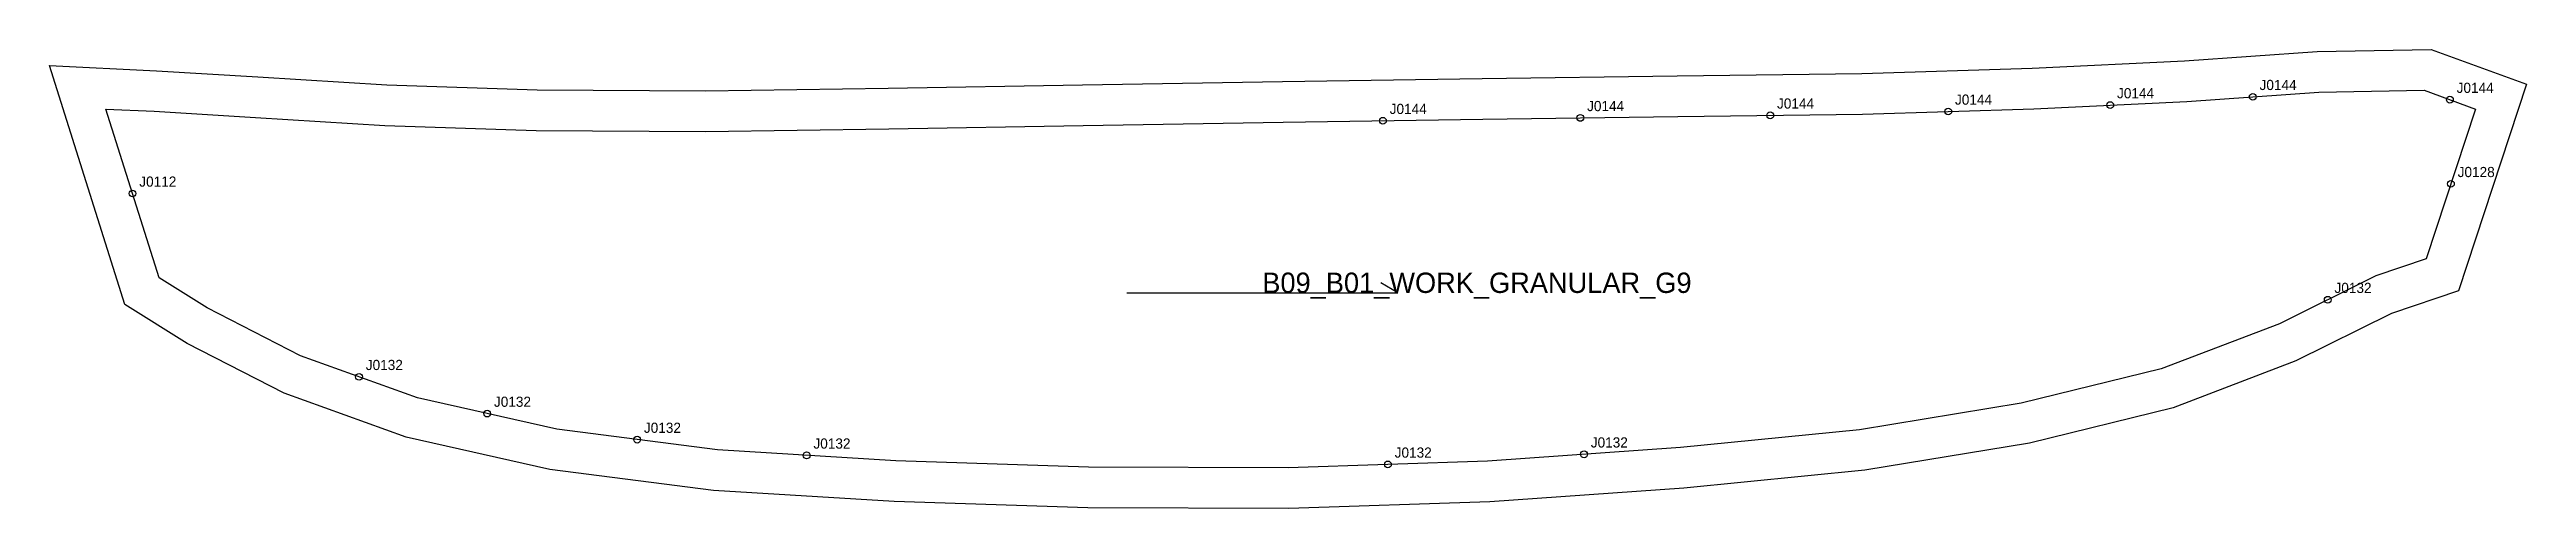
# Model space of a CAD drawing. Header units: millimetres. Extents: x -17 to 714, y -118 to 18.
import ezdxf

# ---------------------------------------------------------------- set-up
doc = ezdxf.new("R2010")
doc.units = ezdxf.units.MM
for name, color, linetype in [('CUT', 1, 'Continuous'), ('GRAIN', 3, 'Continuous'), ('LABEL', 7, 'Continuous'), ('NOTCH', 2, 'Continuous'), ('SEW', 5, 'Continuous')]:
    doc.layers.add(name, color=color, linetype=linetype)

msp = doc.modelspace()

# ---------------------------------------------------------------- linework, layer by layer
at = {"layer": 'CUT'}
msp.add_lwpolyline([(-16.62, 12.81), (14.91, 11.3), (44.86, 9.5), (82.91, 7.15), (127.2, 5.66), (176.89, 5.35), (230.82, 6.12), (288.17, 7.17), (347.12, 8.1), (406.08, 8.96), (463.63, 9.78), (518.05, 10.47), (568.34, 12.06), (613.23, 14.24), (652.4, 16.92), (686.02, 17.54), (714.16, 7.3), (694.13, -53.63), (674.34, -60.32), (646.16, -74.34), (609.94, -88.14), (567.51, -98.56), (518.99, -106.59), (465.56, -111.84), (408.3, -115.86), (349.01, -117.86), (289.72, -117.68), (232.53, -115.77), (179.3, -112.57), (130.96, -106.32), (88.59, -96.81), (52.64, -83.81), (24.01, -69.15), (5.6, -57.68), (-16.62, 12.81)], close=True, dxfattribs=at)
at = {"layer": 'GRAIN'}
for p, q in [((301.19, -54.27), (381.19, -54.27)), ((381.19, -54.27), (376.19, -51.27))]:
    msp.add_line(p, q, dxfattribs=at)
at = {"layer": 'NOTCH'}
for centre in [(543.56, -0.73), (591.37, 1.16), (633.42, 3.59), (691.57, 2.75), (376.78, -3.47), (435.02, -2.63), (491.05, -1.88), (691.87, -22.09), (7.86, -24.92), (655.53, -56.28), (74.69, -79.02), (112.5, -89.87), (156.74, -97.55), (206.76, -102.2), (436.11, -101.88), (378.25, -104.87)]:
    msp.add_circle(centre, 1, dxfattribs=at)
at = {"layer": 'SEW'}
msp.add_lwpolyline([(0, 0), (14.26, -0.68), (44.13, -2.48), (82.34, -4.84), (126.96, -6.34), (176.94, -6.65), (231.02, -5.87), (288.38, -4.83), (347.3, -3.9), (406.25, -3.04), (463.79, -2.22), (518.31, -1.53), (568.82, 0.07), (613.93, 2.26), (652.92, 4.93), (684.01, 5.51), (699.13, 0), (684.61, -44.18), (669.72, -49.21), (641.34, -63.34), (606.36, -76.66), (565.09, -86.8), (517.42, -94.69), (464.55, -99.88), (407.68, -103.87), (348.82, -105.86), (289.94, -105.68), (233.09, -103.78), (180.44, -100.61), (133.05, -94.49), (91.96, -85.26), (57.43, -72.78), (29.92, -58.7), (15.71, -49.84)], close=True, dxfattribs=at)

# ---------------------------------------------------------------- texts
at = {"layer": 'LABEL'}
for s, height, p in [('J0144', 3, (635.42, 5.59)), ('J0144', 3, (693.57, 4.75)), ('J0144', 3, (378.78, -1.47)), ('J0144', 3, (437.02, -0.63)), ('J0144', 3, (493.05, 0.12)), ('J0144', 3, (545.56, 1.27)), ('J0144', 3, (593.37, 3.16)), ('J0112', 3, (9.86, -22.92)), ('J0128', 3, (693.87, -20.09)), ('B09_B01_WORK_GRANULAR_G9', 6, (341.19, -54.27)), ('J0132', 3, (657.53, -54.28)), ('J0132', 3, (76.69, -77.02)), ('J0132', 3, (114.5, -87.87)), ('J0132', 3, (158.74, -95.55)), ('J0132', 3, (208.76, -100.2)), ('J0132', 3, (380.25, -102.87)), ('J0132', 3, (438.11, -99.88))]:
    msp.add_text(s, height=height, dxfattribs=at).set_placement(p)

doc.saveas('drawing.dxf')
